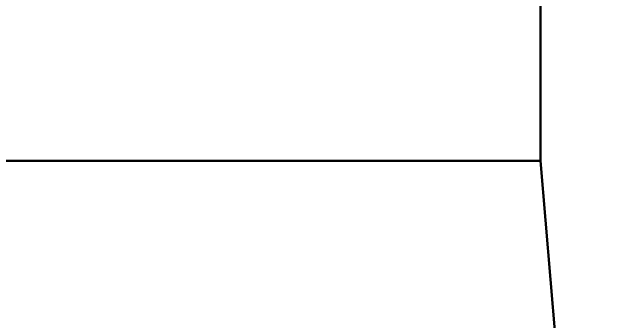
# Model space of a CAD drawing. Header units: inches. Extents: x 0.5 to 16.8, y 0.4 to 9.6.
# Drawn here: x 5.674 to 6.597, y 6.966 to 7.435 of the extents above; entities that cross this region are included whole.
import ezdxf

# ---------------------------------------------------------------- set-up
doc = ezdxf.new("R2010")
doc.units = ezdxf.units.IN
doc.header["$LTSCALE"] = 0.75
doc.header["$MEASUREMENT"] = 0
doc.layers.add('Visible', color=7, linetype='Continuous', lineweight=50)

msp = doc.modelspace()

# ---------------------------------------------------------------- linework, layer by layer
at = {"layer": 'Visible', "extrusion": (0, 1, 0)}
for p, q in [((6.47445, 7.21001, 0.05167), (6.47445, 9.17852, 0.05167)), ((6.22924, 7.21001, 0.29774), (4.99722, 7.21001, 0.29774)), ((6.22839, 7.21001, 0.29774), (4.99807, 7.21001, 0.29774)), ((6.59748, 5.73363, 0.17555), (6.47445, 7.21001, 0.05252))]:
    msp.add_line(p, q, dxfattribs=at)
at = {"layer": 'Visible', "extrusion": (0, -1, 0)}
msp.add_ellipse((6.22754, 7.21001, 0.05082), major_axis=(0.1752, 0, 0.1752), ratio=0.993127, start_param=5.501235, end_param=7.065135, dxfattribs=at)

doc.saveas('drawing.dxf')
